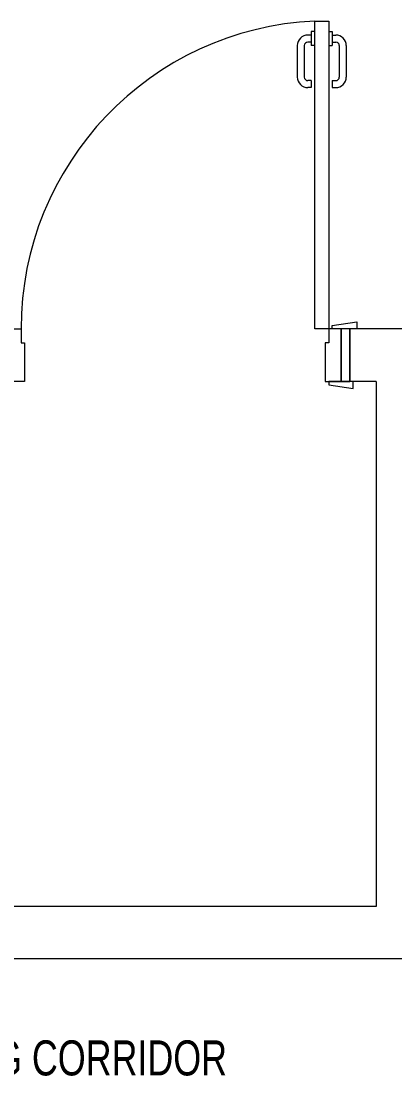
# Model space of a CAD drawing. Header units: metres. Extents: x -18745 to 220762, y -1579758 to -1356048.
# Drawn here: x 168749 to 169818, y -1410317 to -1407304 of the extents above; entities that cross this region are included whole.
import ezdxf

# ---------------------------------------------------------------- set-up
doc = ezdxf.new("R2010")
doc.units = ezdxf.units.M
doc.layers.get('0').update_dxf_attribs({"lineweight": 0})
for name, color, linetype, lineweight in [('A-100 - Copy$0$72_EGR_BASE_TEXT', 8, 'Continuous', 0), ('A-100 - Copy$0$Walls', 8, 'Continuous', 0), ('A-100 - Copy$0$Wooden Joinery', 8, 'Continuous', 0)]:
    doc.layers.add(name, color=color, linetype=linetype, lineweight=lineweight)
doc.styles.add('A-100 - Copy$0$X3G_ENTITY_2587EA', font='swisscl.ttf', dxfattribs={"height": 200})

# ---------------------------------------------------------------- blocks, each defined once
blk = doc.blocks.new('A-100 - Copy')
at = {"layer": 'A-100 - Copy$0$Walls'}
for p, q in [((169988.9, -1408182.7, 0), (169688.9, -1408182.7, 0)), ((169688.9, -1408182.7, 0), (169688.9, -1408332.7, 0)), ((169763.9, -1408332.7, 0), (169688.9, -1408332.7, 0)), ((169763.9, -1408332.7, 0), (169763.9, -1409832.7, 0)), ((169763.9, -1409832.7, 0), (167013.9, -1409832.7, 0)), ((170808.3, -1409982.7, 0), (161957.3, -1409982.7, 0))]:
    blk.add_line(p, q, dxfattribs=at)
at = {"layer": 'A-100 - Copy$0$Wooden Joinery'}
for p, q in [((169578.9, -1407343.6, 0), (169568.9, -1407343.6, 0)), ((169578.9, -1407333.6, 0), (169578.9, -1407373.6, 0)), ((169588.9, -1407333.6, 0), (169578.9, -1407333.6, 0)), ((169628.9, -1407333.6, 0), (169638.9, -1407333.6, 0)), ((169638.9, -1407333.6, 0), (169638.9, -1407373.6, 0)), ((169638.9, -1407343.6, 0), (169648.9, -1407343.6, 0)), ((169538.9, -1407373.6, 0), (169538.9, -1407463.6, 0)), ((169558.9, -1407373.6, 0), (169558.9, -1407463.6, 0)), ((169578.9, -1407363.6, 0), (169568.9, -1407363.6, 0)), ((169588.9, -1407373.6, 0), (169578.9, -1407373.6, 0)), ((169628.9, -1407373.6, 0), (169638.9, -1407373.6, 0)), ((169638.9, -1407363.6, 0), (169648.9, -1407363.6, 0)), ((169658.9, -1407373.6, 0), (169658.9, -1407463.6, 0)), ((169678.9, -1407373.6, 0), (169678.9, -1407463.6, 0)), ((169578.9, -1407473.6, 0), (169568.9, -1407473.6, 0)), ((169578.9, -1407493.6, 0), (169568.9, -1407493.6, 0)), ((169578.9, -1407473.6, 0), (169578.9, -1407493.6, 0)), ((169638.9, -1407473.6, 0), (169648.9, -1407473.6, 0)), ((169638.9, -1407473.6, 0), (169638.9, -1407493.6, 0)), ((169638.9, -1407493.6, 0), (169648.9, -1407493.6, 0))]:
    blk.add_line(p, q, dxfattribs=at)
at = {"layer": 'A-100 - Copy$0$Wooden Joinery', "elevation": 0}
for points in [[(169588.9, -1408182.7), (169588.9, -1407303.6), (169628.9, -1407303.6), (169628.9, -1408182.7)], [(169588.9, -1408182.7), (169588.9, -1407303.6), (169628.9, -1407303.6), (169628.9, -1408182.7)], [(169638.9, -1408182.7), (169638.9, -1408172.7), (169708.9, -1408162.7), (169708.9, -1408182.7)], [(169628.9, -1408332.7), (169628.9, -1408342.7), (169698.9, -1408352.7), (169698.9, -1408332.7)]]:
    blk.add_lwpolyline(points, close=True, dxfattribs=at)
for points in [[(168713.9, -1408182.7), (168748.9, -1408182.7), (168748.9, -1408222.7), (168758.9, -1408222.7), (168758.9, -1408332.7), (168713.9, -1408332.7), (168713.9, -1408182.7)], [(169663.9, -1408182.7), (169628.9, -1408182.7), (169628.9, -1408222.7), (169618.9, -1408222.7), (169618.9, -1408332.7), (169663.9, -1408332.7), (169663.9, -1408182.7)], [(169663.9, -1408182.7), (169663.9, -1408332.7), (169688.9, -1408332.7), (169688.9, -1408182.7), (169663.9, -1408182.7)]]:
    blk.add_lwpolyline(points, dxfattribs=at)
at = {"layer": 'A-100 - Copy$0$Wooden Joinery'}
for centre, radius, start, end in [((169628.9, -1408182.7, 0), 880, 92.6053, 180), ((169568.9, -1407373.6, 0), 30, 90, 180), ((169648.9, -1407373.6, 0), 30, 0, 90), ((169568.9, -1407373.6, 0), 10, 90, 180), ((169648.9, -1407373.6, 0), 10, 0, 90), ((169568.9, -1407463.6, 0), 30, 180, 270), ((169568.9, -1407463.6, 0), 10, 180, 270), ((169648.9, -1407463.6, 0), 10, 270, 0), ((169648.9, -1407463.6, 0), 30, 270, 0)]:
    blk.add_arc(centre, radius, start, end, dxfattribs=at)
at = {"layer": 'A-100 - Copy$0$72_EGR_BASE_TEXT', "insert": (168594.8, -1410215.3), "char_height": 100, "attachment_point": 2, "style": 'A-100 - Copy$0$X3G_ENTITY_2587EA'}
blk.add_mtext('DIRTY RECEIVING CORRIDOR', dxfattribs=at)

msp = doc.modelspace()

# ---------------------------------------------------------------- block references
msp.add_blockref('A-100 - Copy', (0, 0))

doc.saveas('drawing.dxf')
